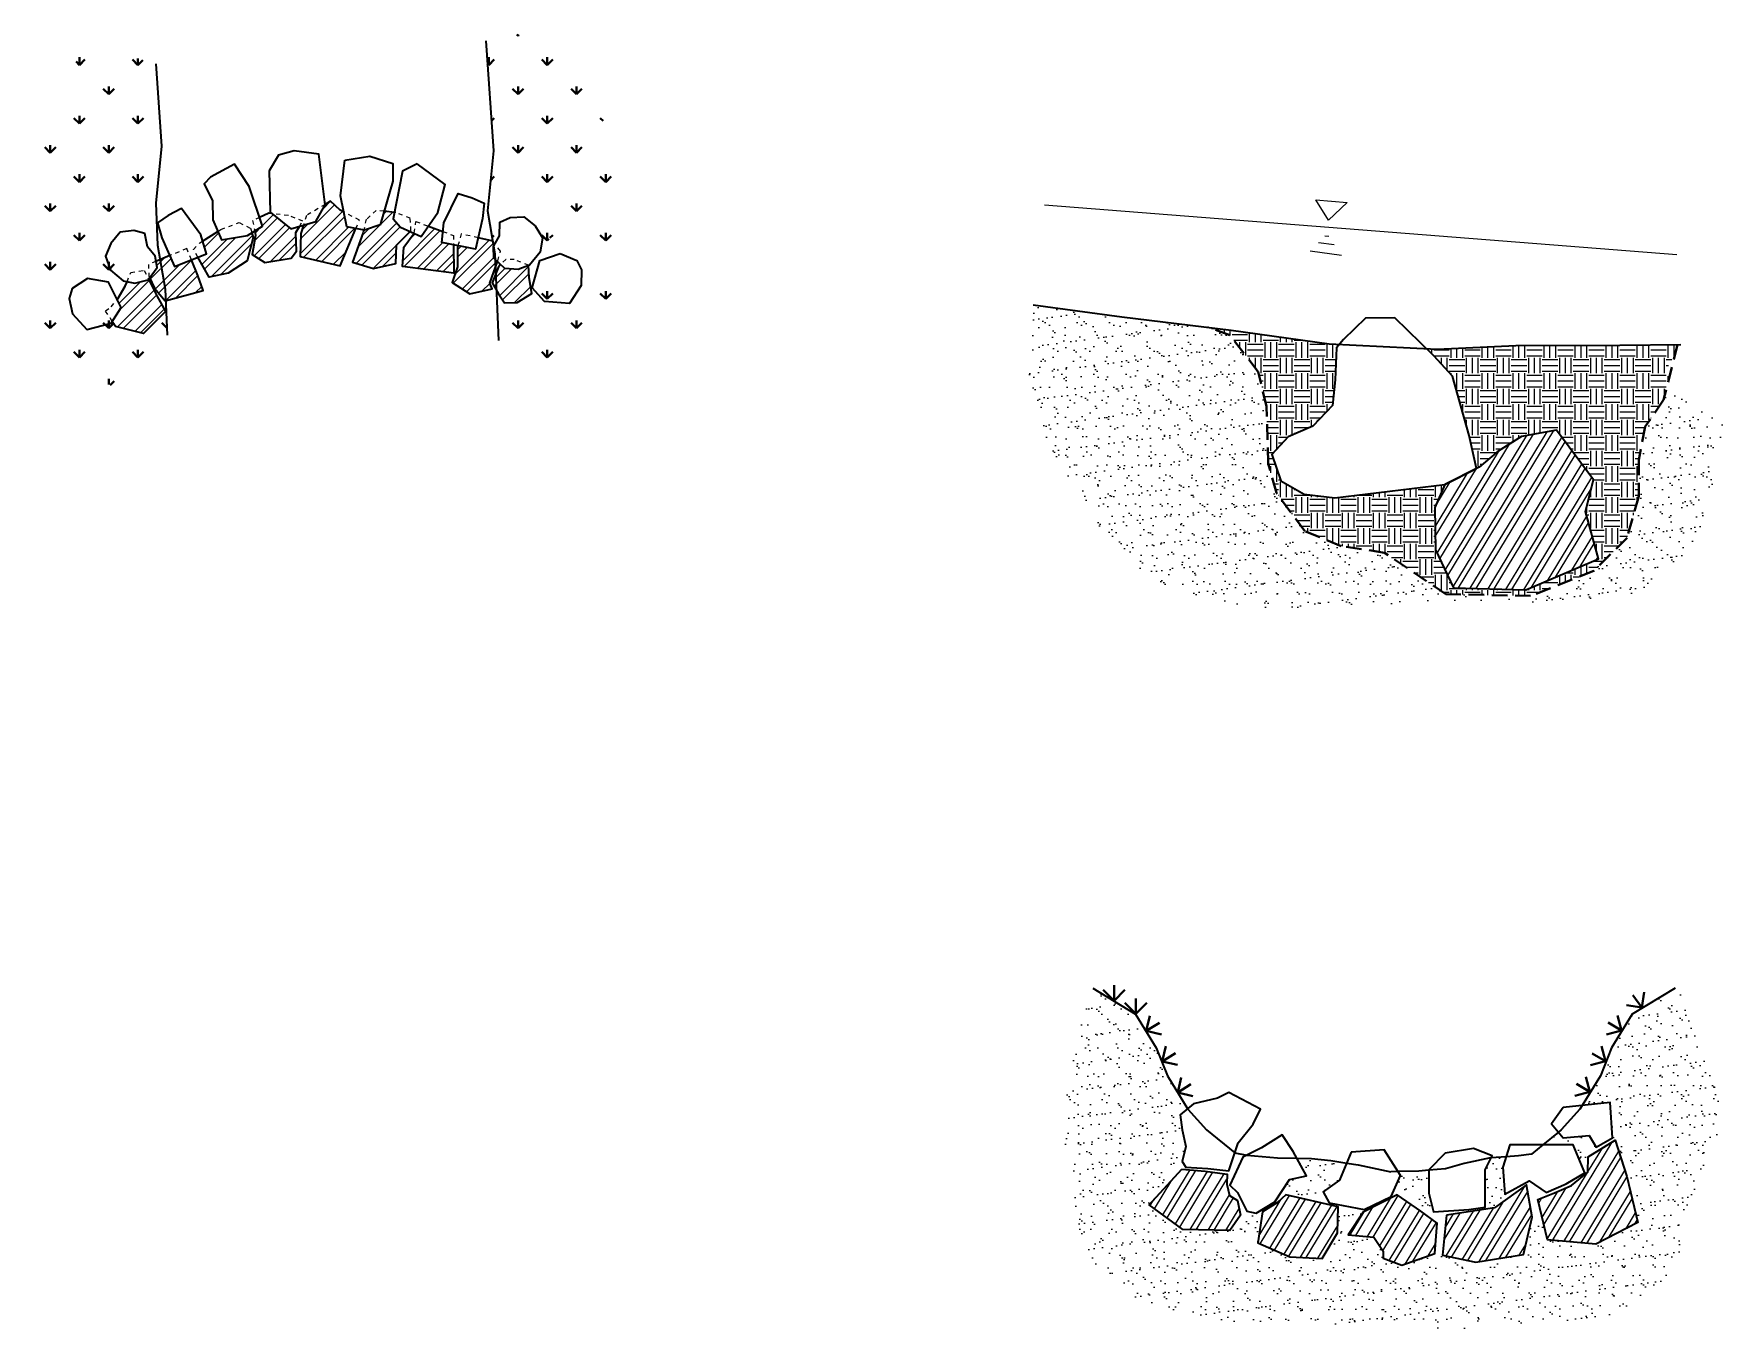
# Model space of a CAD drawing. Header units: feet. Extents: x 409 to 869, y 602 to 1264.
# Drawn here: x 409.02 to 449.92, y 601.56 to 632.91 of the extents above; entities outside this region: 1.
import ezdxf

# ---------------------------------------------------------------- set-up
doc = ezdxf.new("R2010")
doc.units = ezdxf.units.FT
doc.header["$MEASUREMENT"] = 0
doc.linetypes.add('HIDDEN', pattern=[0.375, 0.25, -0.125])
for name, color, linetype in [('Earthfill Hatch', 52, 'Continuous'), ('footer rocks hatch', 254, 'Continuous'), ('Streambed Hatch', 52, 'Continuous'), ('Water', 5, 'Continuous')]:
    doc.layers.add(name, color=color, linetype=linetype)
for name, color, linetype, lineweight in [('Excavation', 252, 'Continuous', 40), ('footer rocks', 252, 'Continuous', 35), ('footer rocks hidden', 252, 'HIDDEN', 25), ('Ground Hatch', 253, 'Continuous', 40), ('Header Rocks', 30, 'Continuous', 35), ('Streambed', 163, 'Continuous', 35)]:
    doc.layers.add(name, color=color, linetype=linetype, lineweight=lineweight)
pattern_1 = [(37.5, (0, 0), (-0.01574834, 0.48170594), [0, -0.38, 0, -0.425, 0, -0.40625]), (7.5, (0, 0), (0.4424442, 0.7055365), [0, -0.205, 0, -0.3425, 0, -0.13125]), (327.5, (-0.3075, 0), (0.77853547, 0.00141476), [0, -0.125, 0, -0.45, 0, -0.5875]), (317.5, (-0.3075, 0), (0.75153165, 0.2194189), [0, -0.0625, 0, -0.295, 0, -0.3375])]

msp = doc.modelspace()

# ---------------------------------------------------------------- hatches: boundary and pattern name
at = {"layer": 'Earthfill Hatch'}
h = msp.add_hatch(dxfattribs=at)
h.set_pattern_fill('EARTH', color=256, scale=1.5, style=0)
h.paths.add_polyline_path([(448.571, 624.59), (448.469, 624.754), (448.716, 625.164), (448.775, 625.395), (447.379, 625.384), (444.859, 625.369), (442.958, 625.287), (442.698, 625.3), (442.878, 625.124), (443.328, 624.631), (443.734, 623.196), (443.907, 622.396), (443.977, 622.431), (444.431, 622.817), (445.002, 623.176), (445.843, 623.327), (446.742, 622.122), (446.544, 621.361), (446.862, 620.217), (445.107, 619.462), (443.352, 619.516), (442.92, 620.433), (442.899, 621.455), (443.147, 622.009), (441.814, 621.849), (440.482, 621.687), (439.745, 621.781), (439.179, 622.097), (438.962, 622.74), (439.352, 623.164), (439.948, 623.42), (440.429, 623.921), (440.496, 624.541), (440.526, 625.316), (440.598, 625.403), (440.347, 625.416), (437.978, 625.747), (437.411, 625.815), (437.947, 625.623), (438.63, 624.739), (438.831, 623.896), (438.871, 622.531), (439.072, 621.808), (439.755, 620.885), (440.639, 620.524), (441.684, 620.363), (443.171, 619.359), (445.22, 619.319), (446.748, 619.921), (447.551, 620.724), (447.833, 621.728), (447.833, 622.611), (447.993, 623.414), (448.435, 624.057)])
at = {"layer": 'footer rocks hatch'}
h = msp.add_hatch(dxfattribs=at)
h.set_pattern_fill('ANSI32', color=256, style=0)
h.paths.add_polyline_path([(414.299, 627.57), (414.609, 627.381), (415.246, 627.483), (415.371, 627.65), (415.354, 628.107), (415.442, 628.252), (415.235, 628.191), (414.772, 628.562), (414.7, 628.57), (414.476, 628.471), (414.546, 628.261), (414.36, 628.142), (414.381, 628.036)])
h.paths.add_polyline_path([(416.81, 628.202), (416.59, 628.241), (416.518, 628.596), (416.43, 628.641), (416.194, 628.861), (416.065, 628.784), (416.066, 628.77), (415.84, 628.367), (415.539, 628.28), (415.48, 628.081), (415.462, 627.527), (416.424, 627.302)])
h.paths.add_polyline_path([(417.788, 627.802), (418.12, 628.128), (417.885, 628.233), (417.709, 628.435), (417.739, 628.59), (417.489, 628.618), (417.395, 628.291), (417.018, 628.165), (416.997, 628.169), (416.982, 628.106), (416.727, 627.385), (417.235, 627.236), (417.772, 627.355)])
h.paths.add_polyline_path([(419.174, 627.123), (419.167, 627.811), (418.883, 627.867), (418.912, 628.129), (418.564, 628.258), (418.389, 628.007), (418.215, 628.085), (417.964, 627.749), (417.931, 627.285)])
h.paths.add_polyline_path([(419.263, 627.277), (419.135, 626.896), (419.563, 626.619), (420.101, 626.739), (420.046, 626.876), (420.182, 627.257), (420.174, 627.457), (420.143, 627.485), (420.139, 627.758), (420.118, 627.878), (420.098, 627.901), (419.763, 627.978), (419.698, 627.705), (419.277, 627.789), (419.263, 627.74)])
h.paths.add_polyline_path([(420.182, 627.257), (420.233, 627.401), (420.174, 627.457)])
h.paths.add_polyline_path([(420.118, 627.878), (420.138, 627.765), (420.168, 627.819)], flags=17)
h = msp.add_hatch(dxfattribs=at)
h.set_pattern_fill('ANSI32', color=256, style=0)
h.paths.add_polyline_path([(411.991, 626.576), (411.793, 626.98), (411.782, 626.964), (411.465, 626.877), (411.272, 626.915), (411.23, 626.811), (411.036, 626.477), (411.127, 626.293), (410.916, 625.956), (410.996, 625.833), (411.672, 625.659), (412.204, 626.197)])
h.paths.add_polyline_path([(413.117, 626.702), (412.985, 627.066), (412.828, 627.447), (412.418, 627.286), (412.305, 627.545), (412.073, 627.449), (412.197, 626.733), (412.209, 626.456)])
h.paths.add_polyline_path([(414.176, 627.423), (414.323, 627.988), (414.292, 628.098), (414.184, 628.029), (413.557, 627.925), (413.469, 628.13), (413.1, 627.895), (413.192, 627.59), (412.983, 627.508), (413.258, 627.021), (413.722, 627.123)])
h.paths.add_polyline_path([(412.073, 627.449), (411.973, 627.407), (411.998, 627.256), (411.818, 627.013), (411.933, 626.756), (412.198, 626.453), (412.209, 626.456), (412.197, 626.733)])
h = msp.add_hatch(dxfattribs=at)
h.set_pattern_fill('ANSI32', color=256, style=0)
h.paths.add_polyline_path([(421.063, 626.627), (421.002, 627.011), (420.985, 627.307), (420.735, 627.208), (420.408, 627.237), (420.308, 627.331), (420.255, 627.278), (420.189, 627.106), (420.205, 626.716), (420.26, 626.624), (420.403, 626.403), (420.709, 626.416)])
h.paths.add_polyline_path([(420.189, 627.106), (420.103, 626.885), (420.205, 626.716)])
h = msp.add_hatch(dxfattribs=at)
h.set_pattern_fill('ANSI32', color=256, angle=13.75982, style=0)
h.paths.add_polyline_path([(446.544, 621.361), (446.742, 622.122), (445.843, 623.327), (445.002, 623.176), (444.431, 622.817), (443.977, 622.431), (443.147, 622.009), (442.899, 621.455), (442.92, 620.433), (443.352, 619.516), (445.107, 619.462), (446.862, 620.217)])
h = msp.add_hatch(dxfattribs=at)
h.set_pattern_fill('ANSI32', color=256, angle=13.7598, style=0)
h.paths.add_polyline_path([(437.872, 605.091), (437.877, 605.333), (437.348, 605.41), (436.786, 605.457), (435.992, 604.596), (436.81, 604.001), (437.948, 603.97), (438.206, 604.348), (438.131, 604.696), (437.939, 604.824)])
h.paths.add_polyline_path([(440.177, 603.295), (440.552, 603.915), (440.568, 604.55), (439.302, 604.84), (439.099, 604.651), (438.732, 604.429), (438.62, 603.673), (439.398, 603.341)])
h.paths.add_polyline_path([(441.655, 603.476), (441.655, 603.306), (442.108, 603.136), (442.902, 603.419), (442.958, 604.155), (442.562, 604.438), (441.995, 604.834), (441.169, 604.414), (440.804, 603.872), (441.428, 603.815)])
h.paths.add_polyline_path([(443.184, 604.348), (443.088, 603.378), (443.898, 603.21), (445.046, 603.394), (445.255, 604.293), (445.123, 605.075), (444.348, 604.52)])
h.paths.add_polyline_path([(446.796, 603.64), (447.811, 604.169), (447.546, 605.279), (447.265, 606.16), (446.614, 605.758), (446.606, 605.384), (446.206, 605.062), (445.794, 604.882), (445.395, 604.726), (445.624, 603.747)])
at = {"layer": 'Ground Hatch'}
h = msp.add_hatch(dxfattribs=at)
h.set_pattern_fill('GRASS', color=256, style=0)
h.paths.add_polyline_path([(411.966, 632.182), (411.134, 632.431), (410.126, 632.355), (409.522, 631.525), (409.018, 629.865), (409.018, 627.979), (409.044, 626.771), (409.22, 626.117), (409.295, 625.665), (409.472, 625.212), (409.9, 624.935), (410.529, 624.633), (410.907, 624.382), (411.385, 624.357), (411.814, 624.558), (412.191, 624.834), (412.216, 625.111), (412.243, 625.624), (412.197, 626.733), (412.197, 626.735), (411.55, 626.444), (411.08, 626.409), (411.085, 626.919), (411.665, 627.314), (412.066, 627.485), (412.012, 627.795), (411.966, 628.811), (412.105, 630.196)])
h.paths.add_polyline_path([(411.396, 628.684), (411.66, 628.618), (411.723, 628.293), (411.911, 628.067), (411.957, 627.79), (411.741, 627.498), (411.424, 627.411), (411.136, 627.468), (410.828, 627.732), (410.709, 628.063), (410.837, 628.376), (411.062, 628.644)], flags=16)
h.paths.add_polyline_path([(410.649, 627.304), (410.949, 626.69), (410.711, 626.311), (410.125, 626.154), (409.774, 626.536), (409.694, 626.908), (409.768, 627.148), (410.137, 627.388)], flags=16)
h.paths.add_polyline_path([(422.768, 630.921), (422.088, 632.406), (421.357, 632.808), (420.552, 632.909), (419.947, 632.74), (420.133, 630.076), (419.988, 628.628), (420.147, 627.709), (420.502, 627.628), (421.144, 627.343), (421.24, 626.843), (420.772, 626.793), (420.196, 626.936), (420.256, 625.49), (420.401, 625.161), (420.652, 625.011), (420.904, 624.885), (421.332, 624.885), (421.786, 625.011), (422.239, 625.212), (422.793, 625.438), (422.919, 625.966), (422.969, 626.57), (423.196, 627.35), (423.196, 628.054), (423.019, 629.312)])
h.paths.add_polyline_path([(420.871, 629.02), (421.141, 628.797), (421.323, 628.512), (421.265, 628.164), (421.008, 627.85), (420.735, 627.742), (420.408, 627.771), (420.143, 628.019), (420.139, 628.301), (420.284, 628.557), (420.288, 628.888), (420.536, 628.999)], flags=16)
h.paths.add_polyline_path([(421.97, 628.143), (422.376, 627.974), (422.492, 627.75), (422.479, 627.37), (422.202, 626.932), (421.598, 626.981), (421.296, 627.312), (421.482, 627.97)], flags=16)
at = {"layer": 'Streambed Hatch'}
h = msp.add_hatch(dxfattribs=at)
h.set_pattern_fill('AR-SAND', color=256, scale=0.25, style=0)
h.set_pattern_definition(pattern_1)
h.paths.add_polyline_path([(438.831, 623.896), (438.63, 624.739), (437.947, 625.623), (437.411, 625.815), (435.336, 626.062), (433.192, 626.359), (433.066, 624.603), (433.581, 622.907), (434.734, 621.029), (436.128, 619.605), (438.19, 619.029), (440.737, 619.06), (442.647, 619.151), (445.498, 619.151), (447.863, 619.363), (449.106, 620.483), (449.621, 621.725), (449.925, 623.543), (448.863, 624.118), (448.571, 624.59), (448.435, 624.057), (447.993, 623.414), (447.833, 622.611), (447.833, 621.728), (447.551, 620.724), (446.748, 619.921), (445.22, 619.319), (443.171, 619.359), (441.684, 620.363), (440.639, 620.524), (439.755, 620.885), (439.072, 621.808), (438.871, 622.531)])
h = msp.add_hatch(dxfattribs=at)
h.set_pattern_fill('AR-SAND', color=256, scale=0.25, style=0)
h.set_pattern_definition(pattern_1)
h.paths.add_polyline_path([(438.678, 601.694), (440.463, 601.707), (441.648, 601.681), (442.247, 601.72), (443.246, 601.564), (444.953, 601.733), (446.958, 601.85), (448.235, 602.436), (448.795, 603.347), (449.134, 604.713), (449.485, 605.741), (449.811, 606.496), (449.773, 607.352), (449.292, 608.419), (449.122, 608.94), (449.044, 609.447), (448.713, 609.834), (447.676, 609.203), (447.179, 608.392), (446.909, 607.716), (446.469, 606.997), (447.144, 607.065), (447.201, 606.215), (447.265, 606.16), (447.546, 605.279), (447.811, 604.169), (446.796, 603.64), (445.624, 603.747), (445.395, 604.726), (445.255, 604.293), (445.046, 603.394), (443.898, 603.21), (443.088, 603.378), (442.902, 603.419), (442.108, 603.136), (441.655, 603.306), (441.648, 603.486), (441.428, 603.815), (440.804, 603.872), (441.169, 604.414), (440.568, 604.55), (440.552, 603.915), (440.177, 603.295), (439.398, 603.341), (438.62, 603.673), (438.732, 604.429), (438.578, 604.394), (438.352, 604.439), (438.206, 604.348), (437.948, 603.97), (436.81, 604.001), (435.992, 604.596), (436.793, 605.643), (436.883, 606.003), (436.793, 606.409), (436.747, 606.769), (436.921, 606.918), (436.433, 607.716), (436.162, 608.392), (435.666, 609.203), (434.628, 609.834), (434.315, 608.858), (433.976, 607.18), (433.95, 605.931), (434.106, 605.462), (434.237, 603.997), (434.745, 603.086), (435.539, 602.384), (437.011, 601.902), (437.74, 601.785)])
h = msp.add_hatch(dxfattribs=at)
h.set_pattern_fill('AR-SAND', color=256, scale=0.25, style=0)
h.set_pattern_definition(pattern_1)
h.paths.add_polyline_path([(446.531, 605.368), (446.614, 605.758), (446.804, 605.989), (446.634, 606.272), (446.01, 606.215), (445.894, 606.354), (445.516, 606.048), (446.247, 606.048)])
h.paths.add_polyline_path([(444.544, 605.508), (444.624, 605.758), (444.264, 605.734), (444.119, 605.444), (444.119, 604.538), (444.348, 604.52), (444.596, 604.85)])
h = msp.add_hatch(dxfattribs=at)
h.set_pattern_fill('AR-SAND', color=256, scale=0.25, style=0)
h.set_pattern_definition(pattern_1)
h.paths.add_polyline_path([(439.921, 605.714), (439.566, 605.722), (439.796, 605.296), (439.39, 605.205), (439.21, 604.935), (439.302, 604.84), (440.346, 604.644), (440.201, 604.907), (440.598, 605.19), (440.771, 605.604), (440.387, 605.668)])
h.paths.add_polyline_path([(442.011, 605.398), (442.072, 605.303), (441.845, 604.793), (441.995, 604.834), (442.872, 604.424), (442.758, 604.877), (442.758, 605.431), (442.519, 605.412)])

# ---------------------------------------------------------------- linework, layer by layer
msp.add_circle((868.792, 1263.666), 0.376)
at = {"layer": 'Excavation', "linetype": 'HIDDEN', "ltscale": 1.5}
msp.add_lwpolyline([(448.775, 625.395), (448.435, 624.057), (447.993, 623.414), (447.833, 622.611), (447.833, 621.728), (447.551, 620.724), (446.748, 619.921), (445.22, 619.319), (443.171, 619.359), (441.684, 620.363), (440.639, 620.524), (439.755, 620.885), (439.072, 621.808), (438.871, 622.531), (438.831, 623.896), (438.63, 624.739), (437.947, 625.623), (437.411, 625.815)], dxfattribs=at)
at = {"layer": 'footer rocks'}
for points in [[(416.43, 628.641), (416.194, 628.861), (416.065, 628.784)], [(414.772, 628.562), (414.7, 628.57), (414.476, 628.471)], [(416.518, 628.596), (416.43, 628.641)], [(417.739, 628.59), (417.489, 628.618)], [(414.292, 628.098), (414.323, 627.988), (414.176, 627.423), (413.722, 627.123), (413.258, 627.021), (412.983, 627.508)], [(413.1, 627.895), (413.469, 628.13)], [(414.36, 628.142), (414.381, 628.036), (414.299, 627.57), (414.609, 627.381), (415.246, 627.483), (415.371, 627.65), (415.354, 628.107), (415.442, 628.252)], [(415.539, 628.28), (415.48, 628.081), (415.462, 627.527), (415.462, 627.527), (416.424, 627.302), (416.81, 628.202)], [(416.997, 628.169), (416.982, 628.106), (416.727, 627.385), (417.235, 627.236), (417.772, 627.355), (417.788, 627.802), (418.12, 628.128)], [(419.167, 627.811), (419.174, 627.123), (417.931, 627.285), (417.964, 627.749), (418.215, 628.085)], [(418.564, 628.258), (418.912, 628.129)], [(420.168, 627.819), (420.098, 627.901), (419.763, 627.978)], [(412.305, 627.545), (411.973, 627.407)], [(419.277, 627.789), (419.263, 627.74), (419.263, 627.277), (419.135, 626.896), (419.563, 626.619), (420.101, 626.739), (420.046, 626.876), (420.233, 627.401)], [(411.818, 627.013), (411.933, 626.756), (412.198, 626.453), (413.117, 626.702), (412.985, 627.066), (412.828, 627.447)], [(420.308, 627.331), (420.255, 627.278), (420.103, 626.885), (420.26, 626.624), (420.403, 626.403), (420.709, 626.416), (421.063, 626.627), (421.002, 627.011), (420.985, 627.314)], [(411.793, 626.98), (411.991, 626.576), (412.204, 626.197), (411.672, 625.659), (410.996, 625.833), (410.916, 625.956)], [(411.036, 626.477), (411.23, 626.811), (411.272, 626.915)], [(445.794, 604.882), (446.206, 605.062), (446.606, 605.384), (446.614, 605.758), (447.265, 606.16), (447.546, 605.279), (447.811, 604.169), (446.796, 603.64), (445.624, 603.747), (445.395, 604.726), (445.794, 604.882)], [(436.786, 605.457), (437.348, 605.41), (437.877, 605.333), (437.872, 605.091), (437.939, 604.824), (438.131, 604.696), (438.206, 604.348), (437.948, 603.97), (436.81, 604.001), (435.992, 604.596), (436.786, 605.457)], [(443.184, 604.348), (443.088, 603.378), (443.898, 603.21), (445.046, 603.394), (445.255, 604.293), (445.123, 605.075), (444.348, 604.52), (443.184, 604.348)], [(439.302, 604.84), (439.099, 604.651), (438.732, 604.429), (438.62, 603.673), (439.398, 603.341), (440.177, 603.295), (440.552, 603.915), (440.568, 604.55), (439.302, 604.84)], [(441.169, 604.414), (440.804, 603.872), (441.428, 603.815), (441.655, 603.476), (441.655, 603.306), (442.108, 603.136), (442.902, 603.419), (442.958, 604.155), (442.562, 604.438), (441.995, 604.834), (441.169, 604.414)]]:
    msp.add_lwpolyline(points, dxfattribs=at)
at = {"layer": 'footer rocks', "color": 252}
msp.add_lwpolyline([(445.002, 623.176), (444.431, 622.817), (443.977, 622.431), (443.147, 622.009), (442.899, 621.455), (442.92, 620.433), (443.352, 619.516), (445.107, 619.462), (446.862, 620.217), (446.544, 621.361), (446.742, 622.122), (445.843, 623.327), (445.002, 623.176)], dxfattribs=at)
at = {"layer": 'footer rocks hidden', "ltscale": 0.4}
for points in [[(416.065, 628.784), (415.61, 628.514), (415.539, 628.28)], [(413.469, 628.13), (413.545, 628.179), (413.982, 628.343), (414.261, 628.206), (414.292, 628.098)], [(414.476, 628.471), (414.31, 628.398), (414.36, 628.142)], [(415.442, 628.252), (415.522, 628.381), (415.176, 628.516), (414.772, 628.562)], [(416.81, 628.202), (416.896, 628.402), (416.518, 628.596)], [(417.489, 628.618), (417.3, 628.639), (417.06, 628.424), (416.997, 628.169)], [(418.12, 628.128), (418.139, 628.147), (418.122, 628.45), (417.776, 628.586), (417.739, 628.59)], [(418.215, 628.085), (418.22, 628.093), (418.257, 628.372), (418.564, 628.258)], [(418.912, 628.129), (419.165, 628.036), (419.165, 628.036), (419.167, 627.811)], [(419.763, 627.978), (419.357, 628.07), (419.277, 627.789)], [(412.828, 627.447), (412.717, 627.715), (412.305, 627.545)], [(412.983, 627.508), (412.879, 627.691), (413.035, 627.853), (413.035, 627.853), (413.1, 627.895)], [(420.233, 627.401), (420.24, 627.42), (420.306, 627.655), (420.168, 627.819)], [(411.272, 626.915), (411.363, 627.141), (411.691, 627.19), (411.793, 626.98)], [(411.973, 627.407), (411.789, 627.331), (411.8, 627.052), (411.818, 627.013)], [(420.985, 627.314), (420.639, 627.449), (420.432, 627.455), (420.308, 627.331)], [(410.916, 625.956), (410.75, 626.208), (410.89, 626.31), (410.89, 626.31), (411.036, 626.477)]]:
    msp.add_lwpolyline(points, dxfattribs=at)
at = {"layer": 'Ground Hatch'}
for p, q in [((435.144, 609.531), (434.879, 609.796)), ((435.144, 609.531), (435.144, 609.906)), ((435.144, 609.531), (435.409, 609.796)), ((435.669, 609.212), (435.669, 609.587)), ((447.913, 609.368), (447.688, 609.668)), ((447.913, 609.368), (447.966, 609.739)), ((435.669, 609.212), (435.404, 609.478)), ((435.669, 609.212), (435.934, 609.478)), ((435.925, 608.8), (436.012, 609.165)), ((447.416, 608.808), (447.323, 609.172)), ((447.913, 609.368), (447.542, 609.42)), ((435.925, 608.8), (436.245, 608.997)), ((435.925, 608.8), (436.29, 608.713)), ((447.416, 608.808), (447.053, 608.716)), ((447.416, 608.808), (447.094, 609)), ((436.311, 608.063), (436.398, 608.428)), ((447.03, 608.065), (446.937, 608.428)), ((436.311, 608.063), (436.631, 608.259)), ((436.311, 608.063), (436.676, 607.976)), ((447.03, 608.065), (446.667, 607.972)), ((447.03, 608.065), (446.707, 608.256)), ((436.684, 607.312), (436.771, 607.677)), ((436.684, 607.312), (437.003, 607.509)), ((446.649, 607.326), (446.326, 607.518)), ((446.649, 607.326), (446.556, 607.69)), ((436.684, 607.312), (437.049, 607.225)), ((446.649, 607.326), (446.285, 607.233))]:
    msp.add_line(p, q, dxfattribs=at)
at = {"layer": 'Header Rocks'}
for points in [[(415.311, 630.078), (414.933, 629.977), (414.707, 629.6), (414.732, 628.594), (415.235, 628.191), (415.84, 628.367), (416.066, 628.77), (415.915, 630.002), (415.311, 630.078)], [(413.293, 629.441), (413.137, 629.279), (413.338, 628.869), (413.348, 628.41), (413.557, 627.925), (414.184, 628.029), (414.546, 628.261), (414.23, 629.216), (413.875, 629.757), (413.293, 629.441)], [(416.539, 629.851), (417.144, 629.951), (417.698, 629.775), (417.698, 629.347), (417.395, 628.291), (417.018, 628.165), (416.59, 628.241), (416.438, 628.995), (416.539, 629.851)], [(418.288, 629.768), (417.936, 629.592), (417.709, 628.435), (417.885, 628.233), (418.389, 628.007), (418.792, 628.586), (418.968, 629.265), (418.288, 629.768)], [(419.623, 628.942), (419.909, 628.818), (419.872, 628.442), (419.698, 627.705), (418.883, 627.867), (418.936, 628.342), (419.284, 629.049), (419.623, 628.942)], [(412.271, 628.516), (412.012, 628.342), (412.116, 627.979), (412.418, 627.286), (413.192, 627.59), (413.054, 628.048), (412.586, 628.682), (412.271, 628.516)], [(421.141, 628.263), (421.323, 627.978), (421.265, 627.63), (421.008, 627.316), (420.735, 627.208), (420.408, 627.237), (420.143, 627.485), (420.139, 627.767), (420.284, 628.023), (420.288, 628.354), (420.536, 628.465), (420.871, 628.486), (421.141, 628.263)], [(410.878, 627.842), (410.75, 627.529), (410.869, 627.198), (411.177, 626.934), (411.465, 626.877), (411.782, 626.964), (411.998, 627.256), (411.952, 627.533), (411.764, 627.759), (411.701, 628.084), (411.437, 628.15), (411.103, 628.11), (410.878, 627.842)], [(421.745, 627.598), (422.15, 627.428), (422.266, 627.205), (422.254, 626.824), (421.977, 626.386), (421.372, 626.436), (421.07, 626.766), (421.256, 627.424), (421.745, 627.598)], [(410.315, 626.99), (409.946, 626.75), (409.871, 626.51), (409.951, 626.138), (410.303, 625.756), (410.888, 625.913), (411.127, 626.293), (410.826, 626.906), (410.315, 626.99)], [(437.65, 607.175), (437.063, 607.04), (436.747, 606.769), (436.793, 606.409), (436.883, 606.003), (436.793, 605.643), (436.883, 605.508), (437.412, 605.475), (437.92, 605.418), (438.146, 606.094), (438.507, 606.544), (438.687, 606.905), (437.92, 607.31), (437.65, 607.175)], [(446.01, 606.951), (445.727, 606.555), (446.01, 606.215), (446.634, 606.272), (446.804, 605.989), (447.201, 606.215), (447.144, 607.065), (446.01, 606.951)], [(438.713, 605.971), (438.262, 605.746), (437.946, 605.07), (438.127, 604.89), (438.352, 604.439), (438.578, 604.394), (439.029, 604.665), (439.39, 605.205), (439.796, 605.296), (439.48, 605.881), (439.21, 606.287), (438.713, 605.971)], [(440.882, 605.869), (440.598, 605.19), (440.201, 604.907), (440.346, 604.644), (441.192, 604.478), (441.845, 604.793), (442.072, 605.303), (441.675, 605.926), (440.882, 605.869)], [(443.155, 605.84), (442.758, 605.444), (442.758, 604.877), (442.872, 604.424), (443.722, 604.481), (444.119, 604.538), (444.119, 605.444), (444.289, 605.783), (443.835, 605.953), (443.155, 605.84)], [(444.544, 605.508), (444.596, 604.85), (445.184, 605.176), (445.595, 604.89), (446.081, 605.104), (446.531, 605.368), (446.247, 606.048), (444.717, 606.048), (444.544, 605.508)]]:
    msp.add_lwpolyline(points, dxfattribs=at)
at = {"layer": 'Header Rocks', "color": 252}
msp.add_lwpolyline([(441.228, 626.036), (440.695, 625.521), (440.526, 625.316), (440.496, 624.541), (440.429, 623.921), (439.948, 623.42), (439.352, 623.164), (438.962, 622.74), (439.179, 622.097), (439.745, 621.781), (440.482, 621.687), (441.814, 621.849), (443.147, 622.009), (443.907, 622.396), (443.734, 623.196), (443.328, 624.631), (442.878, 625.124), (441.939, 626.045), (441.228, 626.036)], dxfattribs=at)
at = {"layer": 'Streambed'}
for points in [[(419.947, 632.74), (420.133, 630.076), (419.988, 628.628), (420.168, 627.589), (420.256, 625.49)], [(411.966, 632.182), (412.105, 630.196), (411.966, 628.811), (412.012, 627.795), (412.197, 626.733), (412.243, 625.624)], [(433.192, 626.359), (435.336, 626.062), (437.978, 625.747), (440.347, 625.416), (442.958, 625.287), (444.859, 625.369), (447.379, 625.384), (448.856, 625.395)], [(434.628, 609.834), (435.666, 609.203), (436.162, 608.392), (436.433, 607.716), (436.929, 606.905)], [(448.713, 609.834), (447.676, 609.203), (447.179, 608.392), (446.909, 607.716), (446.469, 606.997)], [(436.929, 606.905), (437.38, 606.409), (438.066, 605.853)], [(446.469, 606.997), (446.412, 606.905), (445.961, 606.409), (445.894, 606.354)], [(445.894, 606.354), (445.516, 606.048)], [(438.066, 605.853), (438.353, 605.792)], [(445.516, 606.048), (445.24, 605.823), (444.924, 605.778), (444.624, 605.758)], [(438.353, 605.792), (439.094, 605.733), (439.566, 605.722)], [(439.566, 605.722), (439.921, 605.714), (440.387, 605.668), (440.771, 605.604)], [(440.771, 605.604), (441.046, 605.558), (441.842, 605.394)], [(442.758, 605.431), (442.519, 605.412), (442.011, 605.398)], [(444.264, 605.734), (444.247, 605.733), (443.616, 605.598), (443.164, 605.463), (442.758, 605.431)], [(444.624, 605.758), (444.264, 605.734)], [(442.011, 605.398), (441.842, 605.394)]]:
    msp.add_lwpolyline(points, dxfattribs=at)
at = {"layer": 'Water'}
for p, q in [((433.463, 628.775), (448.757, 627.577)), ((440.023, 628.898), (440.784, 628.828)), ((440.333, 628.405), (440.023, 628.898)), ((440.333, 628.405), (440.784, 628.828)), ((440.246, 628.021), (440.336, 628.014)), ((439.885, 627.66), (440.642, 627.56)), ((440.091, 627.866), (440.469, 627.816))]:
    msp.add_line(p, q, dxfattribs=at)

doc.saveas('drawing.dxf')
